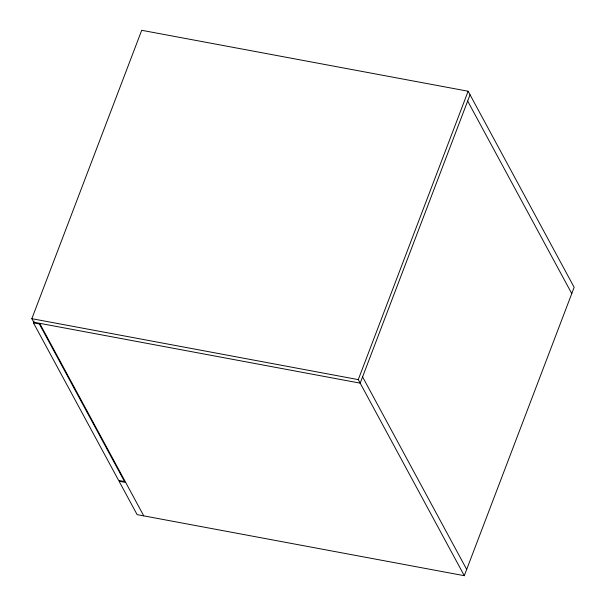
<?xml version="1.0" encoding="UTF-8"?>
<svg xmlns="http://www.w3.org/2000/svg" width="606" height="606" viewBox="0 0 606 606"><rect width="100%" height="100%" fill="white"/><g stroke="black" fill="none" stroke-linecap="round" stroke-linejoin="round"><path stroke-width="0.91" d="M470.051 94.771L360.184 383.151L33.754 322.218L31.838 318.68L141.706 30.3L468.135 91.233L574.162 287.32L464.294 575.7L137.123 514.63L119.064 481.225L125.7 482.467M33.444 322.862L39.337 323.968L124.533 481.543L118.64 480.437L33.444 322.862L34.118 321.097M464.294 575.7L358.275 379.614L468.135 91.233M31.838 318.68L358.275 379.614M467.658 101.043L571.769 293.592M362.577 376.879L466.688 569.428M39.648 323.316L143.758 515.865"/></g></svg>
